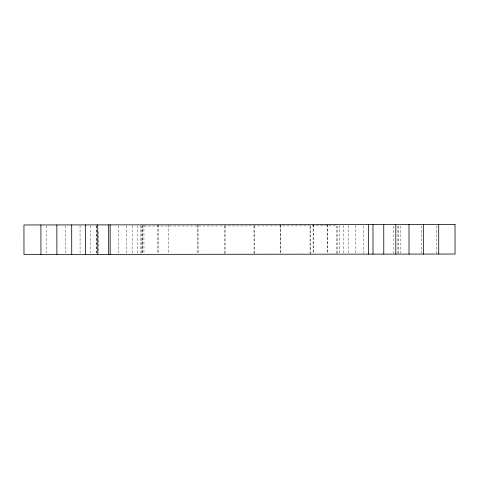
<?xml version="1.0" encoding="UTF-8"?>
<svg xmlns="http://www.w3.org/2000/svg" width="479" height="479" viewBox="0 0 479 479"><rect width="100%" height="100%" fill="white"/><g stroke="black" fill="none" stroke-linecap="round" stroke-linejoin="round"><path stroke-width="0.36" stroke-dasharray="2.4 1.8" d="M436.537 226.016L436.561 253.319M421.31 226.028L421.34 253.331M400.827 226.052L400.857 253.355M398.702 226.052L398.732 253.355M397.881 226.052L397.911 253.355M393.816 226.058L393.846 253.361M363.501 226.088L363.531 253.391M355.388 225.358L355.418 253.403M348.682 225.369L348.712 253.409M343.413 225.375L343.443 253.415M339.617 225.375L339.641 253.415M337.336 253.409L337.306 225.825L141.832 226.022L141.862 254.361M336.635 225.825L336.665 253.415M327.486 224.651L327.516 253.427M327.337 224.651L327.367 253.427M313.236 224.669L313.266 253.445M313.092 224.669L313.122 253.445M310.141 254.187L310.111 225.405L310.105 253.445M280.592 224.699L280.622 253.475M280.556 225.435L280.586 254.217M254.636 225.908L254.666 254.241M253.996 225.908L254.02 254.241M225.112 225.938L225.136 254.271M224.477 225.938L224.507 254.271M197.947 224.783L197.977 253.565L197.911 224.783M168.398 224.813L168.458 253.595M158.681 224.825L158.711 253.601M157.196 224.825L157.226 253.607M143.945 224.843L143.975 253.619M142.461 224.843L142.491 253.619L142.437 226.022M140.844 225.579L140.874 253.625M137.599 225.585L137.629 253.625M132.725 225.591L132.755 253.631M126.252 225.597L126.276 253.636M118.217 225.603L118.247 252.906M98.794 231.531L98.818 252.93M96.776 225.627L96.806 252.93M96.542 225.627L96.572 252.93M90.525 225.633L90.555 252.936M80.059 225.645L80.083 252.948M65.425 225.657L65.455 252.96M46.691 225.681L46.72 252.984"/><path stroke-width="0.72" d="M438.698 224.537L438.728 254.05M423.328 224.555L423.358 254.068M409 224.567L409.03 254.086M395.78 224.579L395.81 254.098M383.751 224.591L383.781 254.109M372.973 224.603L373.003 254.121M368.405 224.609L368.435 254.127M110.14 224.873L110.17 254.391M108.679 224.879L108.709 254.391M97.698 224.891L97.728 254.403M85.346 224.902L85.376 254.415M71.7 224.914L71.73 254.433M56.857 224.932L56.887 254.445M40.907 224.944L40.937 254.463M455.02 224.519L23.95 224.962L23.98 254.481L455.05 254.038L455.02 224.519"/></g></svg>
